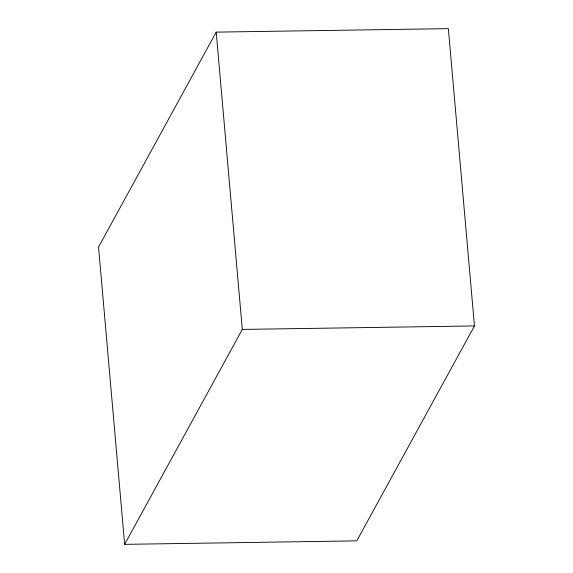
<?xml version="1.0" encoding="UTF-8"?>
<svg xmlns="http://www.w3.org/2000/svg" width="573" height="573" viewBox="0 0 573 573"><rect width="100%" height="100%" fill="white"/><g stroke="black" fill="none" stroke-linecap="round" stroke-linejoin="round"><path stroke-width="0.86" d="M216.207 32.131L98.542 247.056L124.642 544.35L356.793 540.869L474.458 325.944L448.358 28.65L216.207 32.131L242.307 329.425L124.642 544.35M242.307 329.425L474.458 325.944"/></g></svg>
